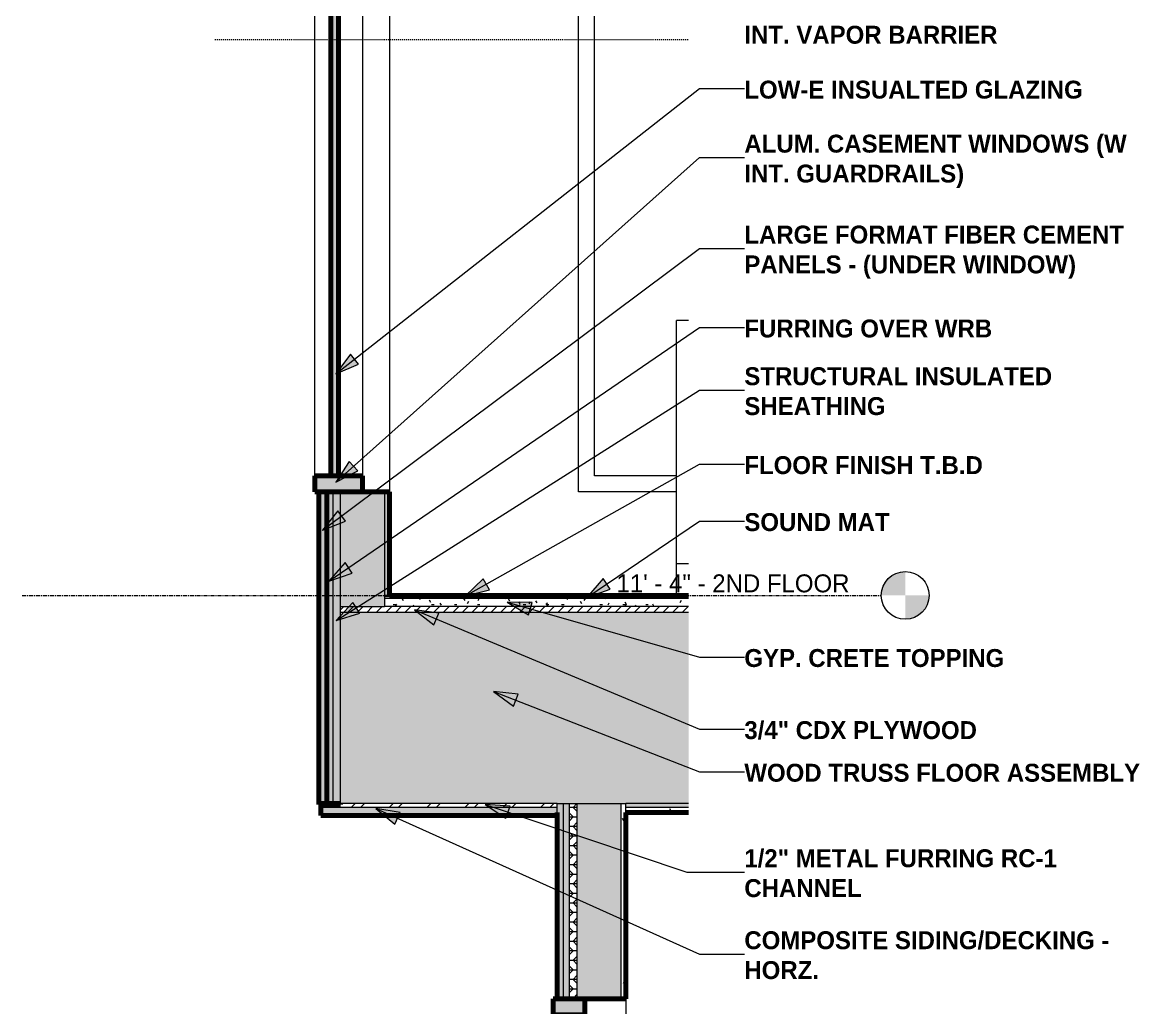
# Model space of a CAD drawing. Header units: inches. Extents: x 2031 to 2895, y -160 to 455.
# Drawn here: x 2030.7 to 2170.9, y 84.3 to 207.9 of the extents above; entities that cross this region are included whole.
import ezdxf

# ---------------------------------------------------------------- set-up
doc = ezdxf.new("R2010")
doc.units = ezdxf.units.IN
doc.header["$MEASUREMENT"] = 0
doc.linetypes.add('Aligning Line 1_8_', pattern=[0.25, 0.125, -0.125])
doc.linetypes.add('Grid Line 1_2_', pattern=[0.875, 0.5, -0.125, 0.125, -0.125])
for name, color, linetype, lineweight in [('0-1', 7, 'Continuous', 5), ('0-2', 55, 'Continuous', 9), ('A-CLNG', 13, 'Continuous', 18), ('A-CLNG-1', 23, 'Continuous', 18), ('A-CLNG-2', 13, 'Continuous', 70), ('A-CLNG-PATT-1', 13, 'Continuous', 9), ('A-FLOR-1', 8, 'Continuous', 5), ('A-FLOR-2', 31, 'Continuous', 5), ('A-FLOR-3', 251, 'Continuous', 5), ('A-FLOR-4', 192, 'Continuous', 70), ('A-FLOR-LEVL', 51, 'Continuous', 9), ('A-FLOR-LEVL-1', 51, 'Grid Line 1_2_', 9), ('A-FLOR-MCUT', 51, 'Continuous', 18), ('A-FLOR-PATT-1', 8, 'Continuous', 9), ('A-GLAZ-1', 135, 'Continuous', 18), ('A-GLAZ-2', 10, 'Continuous', 18), ('A-GLAZ-3', 27, 'Continuous', 18), ('A-GLAZ-4', 9, 'Continuous', 18), ('A-GLAZ-5', 151, 'Continuous', 70), ('A-WALL', 113, 'Continuous', 18), ('A-WALL-2', 8, 'Continuous', 5), ('A-WALL-3', 23, 'Continuous', 18), ('A-WALL-4', 135, 'Continuous', 18), ('A-WALL-6', 113, 'Continuous', 70), ('A-WALL-PATT-2', 111, 'Continuous', 9), ('G-ANNO-SYMB', 111, 'Aligning Line 1_8_', 9), ('G-ANNO-TEXT', 231, 'Continuous', 9), ('Q-CASE-1', 55, 'Continuous', 9)]:
    doc.layers.add(name, color=color, linetype=linetype, lineweight=lineweight)
doc.styles.add('Century Gothic', font='ufonts.com_century-gothic.ttf', dxfattribs={"height": 2.25})
doc.styles.add('Century Gothic_B', font='GOTHICB.TTF', dxfattribs={"height": 2.25})
pattern_1 = [(0, (3257.106, 59.024), (7.68, 1.92), [0.317, -5.443, 0.317, -5.443, -30.72]), (0, (3257.106, 59.024), (7.68, 1.92), [-11.52, 0.317, -11.203, 0.317, -5.443, -13.44]), (0, (3257.106, 59.024), (7.68, 1.92), [-28.8, 0.317, -3.523, 0.317, -9.283]), (120, (3259.986, 59.984), (-5.5027688, 5.691075), [0.317, -5.443, 0.317, -5.443, -30.72]), (120, (3259.986, 59.984), (-5.5027688, 5.691075), [-11.52, 0.317, -11.203, 0.317, -5.443, -13.44]), (120, (3259.986, 59.984), (-5.5027688, 5.691075), [-28.8, 0.317, -3.523, 0.317, -9.283]), (240, (3260.946, 63.824), (-2.1772312, -7.611075), [0.317, -5.443, 0.317, -5.443, -30.72]), (240, (3260.946, 63.824), (-2.1772312, -7.611075), [-11.52, 0.317, -11.203, 0.317, -5.443, -13.44]), (240, (3260.946, 63.824), (-2.1772312, -7.611075), [-28.8, 0.317, -3.523, 0.317, -9.283])]
pattern_2 = [(0, (3257.106, 59.024), (0, 1.2), []), (315, (3257.106, 59.024), (1.1992531, 0), [1.696, -1.696]), (45, (3257.106, 59.024), (1.1992531, 0), [1.696, -1.696])]
pattern_3 = [(161.57, (3257.226, 59.144), (-0.960383694, -0.00039918), [0, -6.83, 0.758, 0]), (18.43, (3256.986, 59.144), (-0.960383694, 0.00039918), [0, -6.83, 0.758, 0]), (108.43, (3257.226, 59.144), (0.47951018, -2.4005264), [2.276, -5.312]), (71.57, (3256.986, 59.144), (0.47951018, 2.4005264), [2.276, -5.312])]

# ---------------------------------------------------------------- blocks, each defined once
blk = doc.blocks.new('OD_CW_Base Cabinet - OD_CW_Base Cabinet-2044941-WALL SECTION - NORTH_SOUTH - LOOKING WEST - Callout 2')
at = {"layer": 'Q-CASE-1'}
for p, q in [((2112.8, 140), (2112.8, 170.5)), ((2114.32, 170.5), (2112.8, 170.5)), ((2112.8, 140), (2114.32, 140)), ((2112.8, 136), (2112.8, 140))]:
    blk.add_line(p, q, dxfattribs=at)
blk = doc.blocks.new('CTR - 1st Phase - Unit Layouts_rvt-1-WALL SECTION - NORTH_SOUTH - LOOKING WEST - Callout 2')
at = {"layer": '0-2'}
for p in [(0, 132), (0, 0)]:
    blk.add_blockref('OD_CW_Base Cabinet - OD_CW_Base Cabinet-2044941-WALL SECTION - NORTH_SOUTH - LOOKING WEST - Callout 2', p, dxfattribs=at)
blk = doc.blocks.new('_THE_ WINDOW _ DOOR - Window - 2nd Floor-2113391-WALL SECTION - NORTH_SOUTH - LOOKING WEST - Callout 2')
at = {"layer": 'A-GLAZ-2'}
blk.add_hatch(color=256, dxfattribs=at).paths.add_polyline_path([(2069.42, 151), (2070.42, 151), (2070.42, 227.75), (2069.42, 227.75), (2069.42, 154.13)], flags=0)
at = {"layer": 'A-GLAZ-3'}
h = blk.add_hatch(color=256, dxfattribs=at)
h.paths.add_polyline_path([(2067.92, 149), (2073.42, 149), (2073.42, 151), (2067.42, 151), (2067.42, 149)], flags=0)
h.paths.add_polyline_path([(2067.99, 227.75), (2073.42, 227.75), (2073.42, 229.75), (2067.42, 229.75), (2067.42, 227.75), (2067.95, 227.75)], flags=0)
at = {"layer": 'A-GLAZ-4'}
blk.add_hatch(color=256, dxfattribs=at).paths.add_polyline_path([(2067.92, 109.75), (2068.92, 109.75), (2068.92, 149), (2067.92, 149), (2067.92, 109.87)], flags=0)
at = {"layer": 'A-GLAZ-1'}
for p, q in [((2067.42, 151), (2067.42, 227.75)), ((2073.42, 227.75), (2073.42, 151))]:
    blk.add_line(p, q, dxfattribs=at)
at = {"layer": 'A-GLAZ-5'}
for p, q in [((2073.42, 229.75), (2067.42, 229.75)), ((2067.42, 229.75), (2067.42, 227.75)), ((2073.42, 227.75), (2073.42, 229.75)), ((2067.42, 227.75), (2073.42, 227.75)), ((2069.42, 227.75), (2069.42, 151)), ((2070.42, 227.75), (2069.42, 227.75)), ((2070.42, 151), (2070.42, 227.75)), ((2073.42, 151), (2067.42, 151)), ((2067.42, 151), (2067.42, 149)), ((2069.42, 151), (2070.42, 151)), ((2073.42, 149), (2073.42, 151)), ((2067.42, 149), (2073.42, 149)), ((2068.92, 149), (2067.92, 149)), ((2067.92, 149), (2067.92, 109.75)), ((2068.92, 109.75), (2068.92, 149)), ((2067.92, 109.75), (2068.92, 109.75))]:
    blk.add_line(p, q, dxfattribs=at)
blk = doc.blocks.new('_THE_ WINDOW _ DOOR - Window - 2nd Floor-2113400-WALL SECTION - NORTH_SOUTH - LOOKING WEST - Callout 2')
at = {"layer": 'A-GLAZ-1'}
for p, q in [((2102.51, 227.75), (2114.32, 227.75)), ((2102.51, 151), (2102.51, 227.75)), ((2112.8, 151), (2102.51, 151))]:
    blk.add_line(p, q, dxfattribs=at)
blk = doc.blocks.new('_THE_ WINDOW _ DOOR - Window - 1st Floor-2113384-WALL SECTION - NORTH_SOUTH - LOOKING WEST - Callout 2')
at = {"layer": 'A-GLAZ-2'}
blk.add_hatch(color=256, dxfattribs=at).paths.add_polyline_path([(2098.59, 3), (2099.32, 3), (2099.32, 83.37), (2098.32, 83.37), (2098.32, 3)], flags=0)
at = {"layer": 'A-GLAZ-3'}
h = blk.add_hatch(color=256, dxfattribs=at)
h.paths.add_polyline_path([(2097.32, 1), (2101.32, 1), (2101.32, 3), (2097.32, 3), (2097.32, 2.78)], flags=0)
h.paths.add_polyline_path([(2097.82, 83.37), (2101.32, 83.37), (2101.32, 85.37), (2097.32, 85.37), (2097.32, 83.37)], flags=0)
h = blk.add_hatch(color=256, dxfattribs=at)
h.paths.add_polyline_path([(2098.32, 55), (2098.32, 57), (2097.32, 57), (2097.32, 55), (2098.18, 55)], flags=0)
h.paths.add_polyline_path([(2101.32, 55), (2101.32, 57), (2099.32, 57), (2099.32, 55)], flags=0)
blk.add_hatch(color=256, dxfattribs=at).paths.add_polyline_path([(2097.82, 0.5), (2098.82, 0.5), (2098.82, 1), (2097.82, 1)], flags=0)
at = {"layer": 'A-GLAZ-1'}
for p, q in [((2097.32, 57), (2097.32, 83.37)), ((2101.32, 83.37), (2101.32, 57)), ((2097.32, 3), (2097.32, 55)), ((2101.32, 55), (2101.32, 3))]:
    blk.add_line(p, q, dxfattribs=at)
at = {"layer": 'A-GLAZ-5'}
for p, q in [((2101.32, 85.37), (2097.32, 85.37)), ((2097.32, 85.37), (2097.32, 83.37)), ((2101.32, 83.37), (2101.32, 85.37)), ((2097.32, 83.37), (2101.32, 83.37)), ((2098.32, 83.37), (2098.32, 3)), ((2099.32, 83.37), (2098.32, 83.37)), ((2099.32, 3), (2099.32, 83.37)), ((2101.32, 57), (2097.32, 57)), ((2097.32, 57), (2097.32, 55)), ((2101.32, 55), (2101.32, 57)), ((2097.32, 55), (2101.32, 55)), ((2101.32, 3), (2097.32, 3)), ((2097.32, 3), (2097.32, 1)), ((2098.32, 3), (2099.32, 3)), ((2101.32, 1), (2101.32, 3)), ((2097.32, 1), (2101.32, 1)), ((2098.82, 1), (2097.82, 1)), ((2097.82, 1), (2097.82, 0.5)), ((2097.82, 0.5), (2098.82, 0.5)), ((2098.82, 0.5), (2098.82, 1))]:
    blk.add_line(p, q, dxfattribs=at)
blk = doc.blocks.new('Level - Level Head - Circle-50818-WALL SECTION - NORTH_SOUTH - LOOKING WEST - Callout 2')
at = {"layer": 'A-FLOR-LEVL'}
h = blk.add_hatch(color=256, dxfattribs=at)
edge = h.paths.add_edge_path(flags=0)
edge.add_line((2141.5, 0), (2138.5, 0))
edge.add_arc((2141.5, 0), 3, 90, 180, ccw=False)
edge.add_line((2141.5, 3), (2141.5, 0))
h = blk.add_hatch(color=256, dxfattribs=at)
edge = h.paths.add_edge_path(flags=0)
edge.add_line((2141.5, -3), (2141.5, 0))
edge.add_line((2141.5, 0), (2144.5, 0))
edge.add_arc((2141.5, 0), 3, 270, 360, ccw=False)
blk.add_circle((2141.5, 0), 3, dxfattribs=at)

msp = doc.modelspace()

# ---------------------------------------------------------------- hatches: boundary and pattern name
at = {"layer": 'A-CLNG-1'}
msp.add_hatch(color=256, dxfattribs=at).paths.add_polyline_path([(2070.67, 108.37), (2097.82, 108.37), (2097.82, 109.37), (2068.17, 109.37), (2068.17, 108.37), (2069.67, 108.37)], flags=0)
at = {"layer": 'A-CLNG-PATT-1'}
h = msp.add_hatch(dxfattribs=at)
h.set_pattern_fill('FP_13', color=256, style=0, pattern_type=2)
h.set_pattern_definition([(45, (3257.106, 59.024), (-2.375879, 2.375879), []), (45, (3257.106, 62.624), (-2.375879, 2.375879), [])])
h.paths.add_polyline_path([(2069.68, 109.37), (2097.82, 109.37), (2097.82, 109.87), (2070.67, 109.87), (2069.67, 109.75), (2068.17, 109.75), (2068.17, 109.37), (2069.67, 109.37)], flags=0)
at = {"layer": 'A-FLOR-1'}
msp.add_hatch(color=256, dxfattribs=at).paths.add_polyline_path([(2097.82, 135.62), (2114.32, 135.62), (2114.32, 135.87), (2076.17, 135.87), (2076.17, 135.62), (2084.61, 135.62)], flags=0)
at = {"layer": 'A-FLOR-2'}
msp.add_hatch(color=256, dxfattribs=at).paths.add_polyline_path([(2102.61, 109.87), (2114.32, 109.87), (2114.32, 133.87), (2070.67, 133.87), (2070.67, 109.87), (2100.32, 109.87)], flags=0)
at = {"layer": 'A-FLOR-3'}
msp.add_hatch(color=256, dxfattribs=at).paths.add_polyline_path([(2114.32, 109.37), (2114.32, 109.87), (2106.45, 109.87), (2106.45, 109.37), (2106.56, 109.37)], flags=0)
at = {"layer": 'A-FLOR-PATT-1'}
h = msp.add_hatch(dxfattribs=at)
h.set_pattern_fill('FP_3', color=256, style=0, pattern_type=2)
h.set_pattern_definition(pattern_2)
h.paths.add_polyline_path([(2084.61, 133.87), (2114.32, 133.87), (2114.32, 134.62), (2070.67, 134.62), (2070.67, 133.87), (2076.8, 133.87)], flags=0)
h = msp.add_hatch(dxfattribs=at)
h.set_pattern_fill('FP_2', color=256, style=0, pattern_type=2)
h.set_pattern_definition([(0, (3257.106, 59.024), (3.84, 0.96), [0.317, -2.563, 0.317, -2.563, -15.36]), (0, (3257.106, 59.024), (3.84, 0.96), [-5.76, 0.317, -5.443, 0.317, -2.563, -6.72]), (0, (3257.106, 59.024), (3.84, 0.96), [-14.4, 0.317, -1.603, 0.317, -4.483]), (120, (3258.546, 59.504), (-2.7513844, 2.84553755), [0.317, -2.563, 0.317, -2.563, -15.36]), (120, (3258.546, 59.504), (-2.7513844, 2.84553755), [-5.76, 0.317, -5.443, 0.317, -2.563, -6.72]), (120, (3258.546, 59.504), (-2.7513844, 2.84553755), [-14.4, 0.317, -1.603, 0.317, -4.483]), (240, (3259.026, 61.424), (-1.0886156, -3.80553755), [0.317, -2.563, 0.317, -2.563, -15.36]), (240, (3259.026, 61.424), (-1.0886156, -3.80553755), [-5.76, 0.317, -5.443, 0.317, -2.563, -6.72]), (240, (3259.026, 61.424), (-1.0886156, -3.80553755), [-14.4, 0.317, -1.603, 0.317, -4.483])])
h.paths.add_polyline_path([(2076.17, 134.62), (2114.32, 134.62), (2114.32, 135.62), (2076.17, 135.62)], flags=0)
h = msp.add_hatch(dxfattribs=at)
h.set_pattern_fill('FP_1', color=256, style=0, pattern_type=2)
h.set_pattern_definition(pattern_1)
h.paths.add_polyline_path([(2106.45, 108.75), (2114.32, 108.75), (2114.32, 109.37), (2106.45, 109.37)], flags=0)
at = {"layer": 'A-WALL-2'}
h = msp.add_hatch(color=256, dxfattribs=at)
h.paths.add_polyline_path([(2069.67, 109.75), (2069.67, 149), (2068.92, 149), (2068.92, 109.75)], flags=0)
h.paths.add_polyline_path([(2069.06, 229.75), (2069.67, 229.75), (2069.67, 269.37), (2068.92, 269.37), (2068.92, 230.12), (2068.17, 230.12), (2068.17, 229.75), (2069, 229.75)], flags=0)
h.paths.add_polyline_path([(2068.17, 350.12), (2069.67, 350.12), (2069.67, 350.5), (2068.17, 350.5), (2068.17, 350.14)], flags=0)
h = msp.add_hatch(color=256, dxfattribs=at)
h.paths.add_polyline_path([(2099.32, 0), (2099.32, 1), (2098.82, 1), (2098.82, 0.5), (2098.57, 0.5), (2098.57, 0), (2098.82, 0)], flags=0)
h.paths.add_polyline_path([(2098.57, 85.37), (2099.32, 85.37), (2099.32, 109.87), (2098.57, 109.87), (2098.57, 94.31)], flags=0)
at = {"layer": 'A-WALL-3'}
h = msp.add_hatch(color=256, dxfattribs=at)
h.paths.add_polyline_path([(2098.57, 0), (2098.57, 0.5), (2097.82, 0.5), (2097.82, 0)], flags=0)
h.paths.add_polyline_path([(2097.82, 85.37), (2098.57, 85.37), (2098.57, 109.87), (2097.82, 109.87), (2097.82, 94.31)], flags=0)
at = {"layer": 'A-WALL-PATT-2'}
h = msp.add_hatch(dxfattribs=at)
h.set_pattern_fill('FP_3', color=256, style=0, pattern_type=2)
h.set_pattern_definition(pattern_2)
h.paths.add_polyline_path([(2069.67, 109.75), (2070.67, 109.87), (2070.67, 149), (2069.67, 149), (2069.67, 109.87)], flags=0)
h.paths.add_polyline_path([(2069.67, 229.75), (2070.67, 229.75), (2070.67, 269.37), (2069.67, 269.37), (2069.67, 230.12)], flags=0)
h.paths.add_polyline_path([(2069.86, 350.12), (2070.67, 350.12), (2070.67, 350.5), (2069.67, 350.5), (2069.67, 350.12), (2069.76, 350.12)], flags=0)
h = msp.add_hatch(dxfattribs=at)
h.set_pattern_fill('FP_4', color=256, style=0, pattern_type=2)
h.set_pattern_definition(pattern_3)
h.paths.add_polyline_path([(2076.17, 134.62), (2076.17, 149), (2070.67, 149), (2070.67, 134.62), (2074.29, 134.62)], flags=0)
h.paths.add_polyline_path([(2076.17, 229.75), (2076.17, 241.87), (2070.67, 241.87), (2070.67, 229.75), (2073.24, 229.75)], flags=0)
h.paths.add_polyline_path([(2070.67, 266.62), (2076.17, 266.62), (2076.17, 269.37), (2070.67, 269.37), (2070.67, 268)], flags=0)
h.paths.add_polyline_path([(2075.33, 350.12), (2076.17, 350.12), (2076.17, 350.5), (2070.67, 350.5), (2070.67, 350.12), (2073.47, 350.12)], flags=0)
h = msp.add_hatch(dxfattribs=at)
h.set_pattern_fill('FP_1', color=256, style=0, pattern_type=2)
h.set_pattern_definition(pattern_1)
h.paths.add_polyline_path([(2076.8, 136), (2076.8, 149), (2076.17, 149), (2076.17, 136)], flags=0)
h.paths.add_polyline_path([(2076.17, 229.75), (2076.8, 229.75), (2076.8, 241.87), (2076.17, 241.87), (2076.17, 230.12)], flags=0)
h.paths.add_polyline_path([(2076.17, 268), (2076.8, 268), (2076.8, 269.37), (2076.17, 269.37), (2076.17, 268)], flags=0)
h.paths.add_polyline_path([(2076.17, 350.12), (2076.8, 350.12), (2076.8, 350.5), (2076.17, 350.5), (2076.17, 350.44)], flags=0)
h = msp.add_hatch(dxfattribs=at)
h.set_pattern_fill('FP_3', color=256, style=0, pattern_type=2)
h.set_pattern_definition(pattern_2)
h.paths.add_polyline_path([(2100.32, 0), (2100.32, 1), (2099.32, 1), (2099.32, 0), (2099.47, 0)], flags=0)
h.paths.add_polyline_path([(2100.32, 85.37), (2100.32, 109.87), (2099.32, 109.87), (2099.32, 85.37)], flags=0)
h = msp.add_hatch(dxfattribs=at)
h.set_pattern_fill('FP_4', color=256, style=0, pattern_type=2)
h.set_pattern_definition(pattern_3)
h.paths.add_polyline_path([(2100.32, 0), (2105.82, 0), (2105.82, 1), (2100.32, 1), (2100.32, 0.01)], flags=0)
h.paths.add_polyline_path([(2105.82, 85.37), (2105.82, 109.87), (2100.32, 109.87), (2100.32, 85.37)], flags=0)
h = msp.add_hatch(dxfattribs=at)
h.set_pattern_fill('FP_1', color=256, style=0, pattern_type=2)
h.set_pattern_definition(pattern_1)
h.paths.add_polyline_path([(2105.82, 0), (2106.45, 0), (2106.45, 1), (2105.82, 1)], flags=0)
h.paths.add_polyline_path([(2105.82, 85.37), (2106.45, 85.37), (2106.45, 109.87), (2105.82, 109.87), (2105.82, 94.31)], flags=0)
at = {"layer": 'G-ANNO-TEXT'}
for points in [[(2070.05, 163.8), (2072.91, 165.02), (2071.92, 166.29)], [(2070.05, 150.22), (2072.82, 151.62), (2071.75, 152.81)], [(2068.39, 144.19), (2071.27, 145.34), (2070.31, 146.63)], [(2069.2, 137.78), (2072.13, 138.81), (2071.23, 140.14)], [(2086.33, 135.93), (2089.34, 136.7), (2088.55, 138.1)], [(2101.56, 135.76), (2104.49, 136.77), (2103.59, 138.11)], [(2070.1, 132.84), (2073.06, 133.77), (2072.2, 135.13)], [(2091.58, 135.17), (2094.25, 133.57), (2094.69, 135.12)], [(2079.92, 134.2), (2082.38, 132.3), (2083, 133.78)], [(2089.84, 123.93), (2092.35, 122.09), (2092.93, 123.59)], [(2088.82, 109.75), (2091.41, 108.04), (2091.92, 109.56)], [(2075.07, 109.24), (2077.47, 107.28), (2078.13, 108.74)]]:
    msp.add_hatch(color=256, dxfattribs=at).paths.add_polyline_path(points, flags=0)

# ---------------------------------------------------------------- linework, layer by layer
at = {"layer": 'A-CLNG'}
for p, q in [((2097.82, 109.37), (2068.17, 109.37)), ((2097.82, 109.87), (2070.67, 109.87)), ((2097.82, 108.75), (2097.82, 109.87))]:
    msp.add_line(p, q, dxfattribs=at)
at = {"layer": 'A-CLNG-2'}
for p, q in [((2070.67, 109.87), (2068.17, 109.87)), ((2068.17, 109.87), (2068.17, 108.37)), ((2068.17, 108.37), (2097.82, 108.37)), ((2097.82, 108.37), (2097.82, 108.75))]:
    msp.add_line(p, q, dxfattribs=at)
at = {"layer": 'A-FLOR-4'}
for p, q in [((2114.32, 136), (2076.8, 136)), ((2106.45, 108.75), (2114.32, 108.75))]:
    msp.add_line(p, q, dxfattribs=at)
at = {"layer": 'A-FLOR-LEVL-1'}
msp.add_line((2030.73, 136), (2138.5, 136), dxfattribs=at)
at = {"layer": 'A-FLOR-MCUT'}
for p, q in [((2076.8, 136), (2076.17, 136)), ((2114.32, 135.87), (2076.17, 135.87)), ((2114.32, 135.62), (2076.17, 135.62)), ((2114.32, 134.62), (2076.17, 134.62)), ((2114.32, 133.87), (2070.67, 133.87)), ((2114.32, 109.87), (2106.45, 109.87)), ((2114.32, 109.37), (2106.45, 109.37))]:
    msp.add_line(p, q, dxfattribs=at)
at = {"layer": 'A-WALL'}
for p, q in [((2069.67, 149), (2069.67, 109.75)), ((2070.67, 109.87), (2070.67, 149)), ((2076.17, 149), (2076.17, 134.62)), ((2070.67, 134.62), (2076.17, 134.62)), ((2097.82, 109.87), (2106.45, 109.87)), ((2098.57, 109.87), (2098.57, 85.37)), ((2099.32, 109.87), (2099.32, 85.37)), ((2100.32, 109.87), (2100.32, 85.37)), ((2105.82, 109.87), (2105.82, 85.37)), ((2106.45, 108.75), (2106.45, 109.87))]:
    msp.add_line(p, q, dxfattribs=at)
at = {"layer": 'A-WALL-4'}
for p, q in [((2076.8, 229.75), (2076.8, 149)), ((2100.51, 149), (2100.51, 229.75)), ((2112.8, 149), (2100.51, 149)), ((2106.45, 85.37), (2106.45, 1))]:
    msp.add_line(p, q, dxfattribs=at)
at = {"layer": 'A-WALL-6'}
for p, q in [((2076.8, 149), (2068.92, 149)), ((2068.92, 149), (2068.92, 109.75)), ((2076.8, 136), (2076.8, 149)), ((2068.92, 109.75), (2070.67, 109.75)), ((2070.67, 109.75), (2070.67, 109.87)), ((2097.82, 108.37), (2097.82, 85.37)), ((2106.45, 85.37), (2106.45, 108.75)), ((2097.82, 85.37), (2106.45, 85.37))]:
    msp.add_line(p, q, dxfattribs=at)
at = {"layer": 'G-ANNO-SYMB'}
msp.add_line((2054.9, 205.76), (2114.32, 205.76), dxfattribs=at)
at = {"layer": 'G-ANNO-TEXT'}
for p, q in [((2070.05, 163.8), (2115.7, 199.61)), ((2115.7, 199.61), (2121.32, 199.61)), ((2070.05, 150.22), (2115.7, 190.96)), ((2115.7, 190.96), (2121.32, 190.96)), ((2068.39, 144.19), (2115.7, 179.55)), ((2115.7, 179.55), (2121.32, 179.55)), ((2069.2, 137.78), (2115.7, 169.63)), ((2115.7, 169.63), (2121.32, 169.63)), ((2071.92, 166.29), (2070.05, 163.8)), ((2072.91, 165.02), (2071.92, 166.29)), ((2070.05, 163.8), (2072.91, 165.02)), ((2070.1, 132.84), (2115.7, 161.77)), ((2115.7, 161.77), (2121.32, 161.77)), ((2071.75, 152.81), (2070.05, 150.22)), ((2072.82, 151.62), (2071.75, 152.81)), ((2070.05, 150.22), (2072.82, 151.62)), ((2086.33, 135.93), (2115.7, 152.48)), ((2115.7, 152.48), (2121.32, 152.48)), ((2070.31, 146.63), (2068.39, 144.19)), ((2071.27, 145.34), (2070.31, 146.63)), ((2068.39, 144.19), (2071.27, 145.34)), ((2101.56, 135.76), (2115.7, 145.33)), ((2115.7, 145.33), (2121.32, 145.33)), ((2071.23, 140.14), (2069.2, 137.78)), ((2069.2, 137.78), (2072.13, 138.81)), ((2072.13, 138.81), (2071.23, 140.14)), ((2088.55, 138.1), (2086.33, 135.93)), ((2089.34, 136.7), (2088.55, 138.1)), ((2103.59, 138.11), (2101.56, 135.76)), ((2104.49, 136.77), (2103.59, 138.11)), ((2086.33, 135.93), (2089.34, 136.7)), ((2101.56, 135.76), (2104.49, 136.77)), ((2072.2, 135.13), (2070.1, 132.84)), ((2073.06, 133.77), (2072.2, 135.13)), ((2091.58, 135.17), (2094.25, 133.57)), ((2094.69, 135.12), (2091.58, 135.17)), ((2091.58, 135.17), (2115.7, 128.27)), ((2094.25, 133.57), (2094.69, 135.12)), ((2070.1, 132.84), (2073.06, 133.77)), ((2079.92, 134.2), (2082.38, 132.3)), ((2083, 133.78), (2079.92, 134.2)), ((2079.92, 134.2), (2115.7, 119.22)), ((2082.38, 132.3), (2083, 133.78)), ((2115.7, 128.27), (2121.32, 128.27)), ((2089.84, 123.93), (2092.35, 122.09)), ((2092.93, 123.59), (2089.84, 123.93)), ((2089.84, 123.93), (2115.7, 113.87)), ((2092.35, 122.09), (2092.93, 123.59)), ((2115.7, 119.22), (2121.32, 119.22)), ((2115.7, 113.87), (2121.32, 113.87)), ((2088.82, 109.75), (2091.41, 108.04)), ((2091.92, 109.56), (2088.82, 109.75)), ((2088.82, 109.75), (2114.1, 101.26)), ((2091.41, 108.04), (2091.92, 109.56)), ((2075.07, 109.24), (2077.47, 107.28)), ((2078.13, 108.74), (2075.07, 109.24)), ((2075.07, 109.24), (2115.7, 90.97)), ((2077.47, 107.28), (2078.13, 108.74)), ((2114.1, 101.26), (2121.32, 101.26)), ((2115.7, 90.97), (2121.32, 90.97))]:
    msp.add_line(p, q, dxfattribs=at)

# ---------------------------------------------------------------- block references
at = {"layer": '0-1'}
msp.add_blockref('CTR - 1st Phase - Unit Layouts_rvt-1-WALL SECTION - NORTH_SOUTH - LOOKING WEST - Callout 2', (0, 0), dxfattribs=at)
at = {"layer": 'A-FLOR-LEVL'}
msp.add_blockref('Level - Level Head - Circle-50818-WALL SECTION - NORTH_SOUTH - LOOKING WEST - Callout 2', (0, 136), dxfattribs=at)
at = {"layer": 'A-GLAZ-1'}
for name in ['_THE_ WINDOW _ DOOR - Window - 2nd Floor-2113391-WALL SECTION - NORTH_SOUTH - LOOKING WEST - Callout 2', '_THE_ WINDOW _ DOOR - Window - 2nd Floor-2113400-WALL SECTION - NORTH_SOUTH - LOOKING WEST - Callout 2', '_THE_ WINDOW _ DOOR - Window - 1st Floor-2113384-WALL SECTION - NORTH_SOUTH - LOOKING WEST - Callout 2']:
    msp.add_blockref(name, (0, 0), dxfattribs=at)

# ---------------------------------------------------------------- texts
at = {"layer": 'A-FLOR-LEVL', "insert": (2105.28, 138.64), "char_height": 2.25, "width": 36.8145, "attachment_point": 1, "style": 'Century Gothic'}
msp.add_mtext('11\' - 4" - 2ND FLOOR', dxfattribs=at)
at = {"layer": 'G-ANNO-TEXT', "char_height": 2.25, "attachment_point": 1, "style": 'Century Gothic_B'}
for s, insert, width in [('INT. VAPOR BARRIER', (2121.32, 207.5), 37.1175), ('LOW-E INSUALTED GLAZING', (2121.32, 200.61), 50.5252), ('ALUM. CASEMENT WINDOWS (W', (2121.32, 193.83), 58.6305), ('INT. GUARDRAILS)', (2121.32, 190.08), 32.6482), ('LARGE FORMAT FIBER CEMENT', (2121.32, 182.42), 55.146), ('PANELS - (UNDER WINDOW)', (2121.32, 178.67), 50.6767), ('FURRING OVER WRB', (2121.32, 170.63), 36.5115), ('STRUCTURAL INSULATED', (2121.32, 164.64), 42.7987), ('SHEATHING', (2121.32, 160.89), 21.0585), ('FLOOR FINISH T.B.D', (2121.32, 153.48), 34.6177), ('SOUND MAT', (2121.32, 146.33), 22.422), ('GYP. CRETE TOPPING', (2121.32, 129.27), 38.481), ('3/4" CDX PLYWOOD', (2121.32, 120.22), 37.0417), ('WOOD TRUSS FLOOR ASSEMBLY', (2121.32, 114.87), 57.4942), ('1/2" METAL FURRING RC-1', (2121.32, 104.14), 47.4952), ('CHANNEL', (2121.32, 100.39), 18.0285), ('COMPOSITE SIDING/DECKING -', (2121.32, 93.85), 57.873), ('HORZ.', (2121.32, 90.1), 11.211)]:
    msp.add_mtext(s, dxfattribs=dict(at, insert=insert, width=width))

doc.saveas('drawing.dxf')
